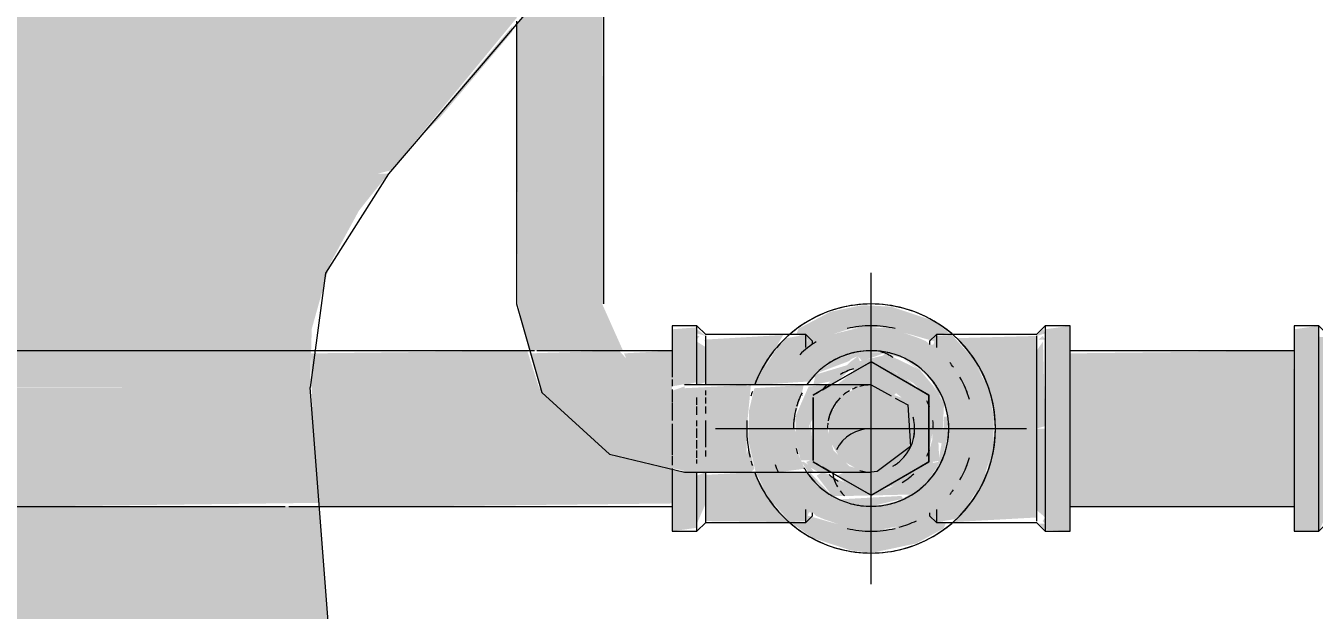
# Model space of a CAD drawing. Header units: metres. Extents: x 147 to 427, y -16 to 162.
# Drawn here: x 395.241 to 395.4481, y 0.1708 to 0.2647 of the extents above; entities that cross this region are included whole.
import ezdxf

# ---------------------------------------------------------------- set-up
doc = ezdxf.new("R2010")
doc.units = ezdxf.units.M
for name, color, linetype, lineweight in [('A-ANNO-DIMS', 7, 'Continuous', 5), ('A-ANNO-DIMS-50', 7, 'Continuous', 5), ('P-PIPE', 7, 'Continuous', 5), ('P-PIPE-CNTR', 7, 'Continuous', 5), ('P-SANR-FIXT', 7, 'Continuous', 5)]:
    doc.layers.add(name, color=color, linetype=linetype, lineweight=lineweight)
doc.styles.add('Century Gothic_1', font='GOTHIC.TTF', dxfattribs={"height": 0.075})
doc.dimstyles.new('Setores_1_5', dxfattribs={"dimscale": 0.3048, "dimtxt": 0.078313, "dimasz": 0.520833, "dimexe": 0.393701, "dimexo": 0.246063, "dimgap": 0.287073, "dimtad": 1, "dimrnd": 0.01, "dimzin": 0, "dimdsep": 46, "dimtxsty": 'Century Gothic_1', "dimblk1": 'OBLIQUE', "dimblk2": 'OBLIQUE', "dimsah": 1, "dimcen": 0.09, "dimazin": 0, "dimtfac": 1, "dimtdec": 4, "dimtix": 1, "dimtmove": 0, "dimatfit": 3, "dimfxl": 1, "dimtvp": 1, "dimtolj": 1, "dimtzin": 0, "dimarcsym": 2})

# ---------------------------------------------------------------- blocks, each defined once
blk = doc.blocks.new('UT_Bacia com caixa acoplada - UT_Bacia com caixa acoplada-3640155-HH')
at = {"layer": 'P-SANR-FIXT', "true_color": 0xf4f2f0, "transparency": 33554598}
h = blk.add_hatch(color=7, dxfattribs=at)
h.paths.add_polyline_path([(-158.02678, 0.24093), (-157.8881, 0.24093), (-157.88804, 0.24093), (-157.88585, 0.24149), (-157.8657, 0.26593), (-157.8657, 0.30847), (-157.91564, 0.30827), (-157.92121, 0.30237), (-157.95268, 0.28216), (-157.97739, 0.27444), (-157.99009, 0.27136), (-158.0289, 0.27161), (-158.05281, 0.27817), (-158.06604, 0.28299), (-158.09725, 0.30311), (-158.10193, 0.30847), (-158.17914, 0.30847), (-158.15784, 0.27275), (-158.13108, 0.24093), (-158.02761, 0.24093)])
h.paths.add_polyline_path([(-157.8517, 0.28593), (-157.83826, 0.30847), (-157.8517, 0.30847), (-157.8517, 0.28607)])
for points in [[(-157.8825, 0.24547), (-157.87796, 0.25002), (-157.86638, 0.26376), (-157.86638, 0.26464), (-157.88212, 0.24593)], [(-158.11137, 0.2125), (-157.89874, 0.2125), (-157.89864, 0.21599), (-157.89572, 0.22642), (-157.89104, 0.23501), (-157.88632, 0.24093), (-157.88804, 0.24093), (-157.88862, 0.24093), (-158.13108, 0.24093), (-158.12415, 0.23142), (-158.12104, 0.22513), (-158.11872, 0.21464), (-158.11812, 0.2125), (-158.11783, 0.2125), (-158.11753, 0.2125), (-158.11311, 0.2125)], [(-157.94331, 0.1875), (-157.89749, 0.18806), (-157.89892, 0.20658), (-158.11851, 0.20625), (-158.11996, 0.1875), (-157.94417, 0.1875)], [(-157.89089, 0.00457), (-157.88335, 0.00509), (-157.89745, 0.1875), (-158.11996, 0.1875), (-158.13378, 0.00457), (-157.89743, 0.00457)]]:
    blk.add_hatch(color=7, dxfattribs=at).paths.add_polyline_path(points)
h = blk.add_hatch(color=7, dxfattribs=at)
h.paths.add_polyline_path([(-157.90429, 0.20658), (-157.89892, 0.20658), (-157.89874, 0.2125), (-158.11756, 0.21207), (-158.117, 0.20658), (-157.90603, 0.20658)])
h.paths.add_polyline_path([(-158.11848, 0.20658), (-158.11702, 0.20658), (-158.11815, 0.2125), (-158.11865, 0.21207), (-158.11851, 0.20736)])
at = {"layer": 'P-SANR-FIXT', "true_color": 0x7f7f7f, "transparency": 33554598}
h = blk.add_hatch(color=8, dxfattribs=at)
h.paths.add_polyline_path([(-157.8087, 0.1875), (-157.80352, 0.18873), (-157.80384, 0.18917), (-157.81363, 0.18863), (-157.81015, 0.18769), (-157.80969, 0.18763)])
h.paths.add_polyline_path([(-157.81495, 0.18917), (-157.8186, 0.193), (-157.81851, 0.19243), (-157.81608, 0.19004), (-157.81507, 0.18927)])
h.paths.add_polyline_path([(-157.79986, 0.19116), (-157.79743, 0.19482), (-157.79639, 0.19858), (-157.79645, 0.20188), (-157.79699, 0.20188), (-157.79705, 0.2), (-157.79782, 0.19831), (-157.79788, 0.19777), (-157.79737, 0.19759), (-157.79788, 0.19466), (-157.799, 0.1944), (-157.79981, 0.19134)])
h.paths.add_polyline_path([(-157.79986, 0.20884), (-157.80377, 0.21137), (-157.80177, 0.20994), (-157.80036, 0.20913)])
h.paths.add_polyline_path([(-157.79749, 0.20533), (-157.79889, 0.20757), (-157.79784, 0.20534)])
h.paths.add_polyline_path([(-157.81895, 0.207), (-157.81827, 0.20757), (-157.81892, 0.20704)])
h.paths.add_polyline_path([(-157.81754, 0.20884), (-157.81225, 0.21083), (-157.81182, 0.21121), (-157.81083, 0.21162), (-157.81013, 0.21083), (-157.80634, 0.21219), (-157.81015, 0.21231), (-157.81388, 0.21127), (-157.81654, 0.2096), (-157.8171, 0.20918)])
h = blk.add_hatch(color=8, dxfattribs=at)
h.paths.add_polyline_path([(-157.81225, 0.18917), (-157.80216, 0.1894), (-157.79981, 0.19134), (-157.79874, 0.19465), (-157.79773, 0.19482), (-157.79788, 0.19777), (-157.79782, 0.19831), (-157.79726, 0.19842), (-157.79697, 0.20405), (-157.7987, 0.20683), (-157.80086, 0.20941), (-157.80639, 0.21207), (-157.80681, 0.21171), (-157.81052, 0.21083), (-157.81083, 0.21162), (-157.8122, 0.21057), (-157.8126, 0.21016), (-157.81764, 0.20866), (-157.81799, 0.207), (-157.81524, 0.20757), (-157.8116, 0.20954), (-157.81154, 0.20909), (-157.81422, 0.207), (-157.81131, 0.20643), (-157.81369, 0.2049), (-157.81546, 0.20181), (-157.81546, 0.19819), (-157.81349, 0.19493), (-157.81049, 0.19324), (-157.81292, 0.193), (-157.81418, 0.19243), (-157.8122, 0.19065), (-157.8154, 0.1926), (-157.81654, 0.193), (-157.81745, 0.19243), (-157.81495, 0.18917), (-157.81316, 0.18917)])
h.paths.add_polyline_path([(-157.80725, 0.19011), (-157.80245, 0.19223), (-157.8058, 0.19046), (-157.80714, 0.19013)])
h.paths.add_polyline_path([(-157.81545, 0.193), (-157.81548, 0.19318), (-157.81578, 0.193)])
h.paths.add_polyline_path([(-157.80515, 0.19402), (-157.80283, 0.1964), (-157.80328, 0.19558), (-157.80434, 0.19453)])
h.paths.add_polyline_path([(-157.79941, 0.19631), (-157.79885, 0.20153), (-157.79888, 0.19812), (-157.79922, 0.19696)])
h.paths.add_polyline_path([(-157.81799, 0.19631), (-157.81852, 0.20188), (-157.81852, 0.19812), (-157.81805, 0.1965)])
h.paths.add_polyline_path([(-157.80382, 0.20496), (-157.80501, 0.20537), (-157.80469, 0.20569), (-157.80394, 0.20507)])
h.paths.add_polyline_path([(-157.80086, 0.2062), (-157.80542, 0.20944), (-157.80186, 0.20725), (-157.80096, 0.20631)])
h = blk.add_hatch(color=8, dxfattribs=at)
h.paths.add_polyline_path([(-157.81015, 0.19011), (-157.81495, 0.19223), (-157.81198, 0.19055), (-157.81051, 0.19019)])
h.paths.add_polyline_path([(-157.80725, 0.19011), (-157.8037, 0.19134), (-157.80245, 0.19288), (-157.80714, 0.19017)])
h.paths.add_polyline_path([(-157.80515, 0.19402), (-157.80309, 0.19585), (-157.80323, 0.1962), (-157.80434, 0.19521), (-157.80481, 0.19452)])
h.paths.add_polyline_path([(-157.79941, 0.19631), (-157.7987, 0.2), (-157.79941, 0.20156), (-157.79941, 0.19652)])
h.paths.add_polyline_path([(-157.80382, 0.20496), (-157.805, 0.20534), (-157.80434, 0.20501)])
h.paths.add_polyline_path([(-157.80086, 0.2062), (-157.80409, 0.20884), (-157.80533, 0.20878), (-157.80104, 0.20631)])
h.paths.add_polyline_path([(-157.81524, 0.207), (-157.81418, 0.20757), (-157.8122, 0.20935), (-157.81524, 0.20757), (-157.81578, 0.207)])
h = blk.add_hatch(color=8, dxfattribs=at)
h.paths.add_polyline_path([(-157.8087, 0.193), (-157.8122, 0.19394), (-157.81476, 0.1965), (-157.8157, 0.2), (-157.81476, 0.2035), (-157.8122, 0.20606), (-157.81131, 0.207), (-157.81524, 0.20696), (-157.81604, 0.207), (-157.81875, 0.20674), (-157.82089, 0.20188), (-157.82077, 0.19926), (-157.81852, 0.19487), (-157.81914, 0.19463), (-157.81879, 0.19418), (-157.81844, 0.19372), (-157.81716, 0.193), (-157.81578, 0.193), (-157.81516, 0.193), (-157.80942, 0.193)])
h.paths.add_polyline_path([(-157.81799, 0.19631), (-157.81866, 0.20047), (-157.81799, 0.20181), (-157.81799, 0.1965)])
blk.add_hatch(color=8, dxfattribs=at).paths.add_polyline_path([(-157.81991, 0.20533), (-157.81954, 0.20537), (-157.81989, 0.20537)])
h = blk.add_hatch(color=8, dxfattribs=at)
h.paths.add_polyline_path([(-157.81878, 0.193), (-157.81799, 0.19314), (-157.81846, 0.1938), (-157.81879, 0.19418), (-157.81956, 0.19466), (-157.81989, 0.19463), (-157.81885, 0.19308)])
h.paths.add_polyline_path([(-157.81824, 0.19486), (-157.82114, 0.2001), (-157.82095, 0.19812), (-157.82, 0.1949), (-157.81852, 0.19487)])
at = {"layer": 'P-SANR-FIXT'}
blk.add_line((-157.88331, 0.00457), (-157.89892, 0.20658), dxfattribs=at)
at = {"layer": 'P-SANR-FIXT', "flags": 128}
for points in [[(-157.83826, 0.30847), (-157.86221, 0.26909), (-157.88632, 0.24093)], [(-157.88632, 0.24093), (-157.89643, 0.22493), (-157.89892, 0.20658)]]:
    blk.add_lwpolyline(points, dxfattribs=at)
at = {"layer": 'P-SANR-FIXT'}
for start, end in [(0, 145.6544), (214.3456, 360)]:
    blk.add_arc((-157.8087, 0.2), 0.0125, start, end, dxfattribs=at)
at = {"layer": 'P-SANR-FIXT', "color": 252, "true_color": 0x898989}
for start, end in [(107.5453, 119.9997), (90, 105), (79.0689, 90), (54.2366, 60), (30, 45), (15, 19.0689), (330, 345), (315, 330), (227.5581, 240), (287.5567, 300), (255, 270), (270, 285)]:
    blk.add_arc((-157.8087, 0.2), 0.0125, start, end, dxfattribs=at)
at = {"layer": 'P-SANR-FIXT', "color": 9, "true_color": 0xbbbbbb}
for start, end in [(75, 79.0689), (306.5772, 312.4516)]:
    blk.add_arc((-157.8087, 0.2), 0.0125, start, end, dxfattribs=at)
at = {"layer": 'P-SANR-FIXT', "color": 253, "true_color": 0x9e9e9e}
for start, end in [(165, 180), (158.3712, 163.6561)]:
    blk.add_arc((-157.8087, 0.2), 0.0125, start, end, dxfattribs=at)
at = {"layer": 'P-SANR-FIXT', "color": 254, "true_color": 0xcecece}
blk.add_arc((-157.8087, 0.2), 0.0125, 195, 199.0689, dxfattribs=at)
blk = doc.blocks.new('Celite_Flexivel_Metais - 300mm Aço Inox - 1_2_-3640157-HH')
at = {"layer": 'P-SANR-FIXT', "true_color": 0xf4f4f4, "transparency": 33554598}
for points in [[(-157.8517, 0.22), (-157.85194, 0.28466), (-157.85727, 0.27659), (-157.86164, 0.27028), (-157.8657, 0.26466), (-157.86546, 0.22), (-157.85194, 0.22)], [(-157.86369, 0.2125), (-157.84859, 0.2125), (-157.85194, 0.22), (-157.86546, 0.22), (-157.86372, 0.21261)], [(-157.8087, 0.1835), (-157.80352, 0.18444), (-157.79843, 0.18603), (-157.7982, 0.18493), (-157.79504, 0.18549), (-157.7933, 0.1875), (-157.79065, 0.19177), (-157.7891, 0.19694), (-157.78895, 0.20188), (-157.79001, 0.20669), (-157.79245, 0.21139), (-157.79572, 0.21504), (-157.7982, 0.21487), (-157.7987, 0.21346), (-157.7993, 0.21352), (-157.79987, 0.21403), (-157.80107, 0.21454), (-157.80548, 0.21608), (-157.81015, 0.21631), (-157.81495, 0.21512), (-157.81897, 0.21397), (-157.8192, 0.21507), (-157.82236, 0.21451), (-157.8241, 0.2125), (-157.82675, 0.20823), (-157.82726, 0.207), (-157.81852, 0.20757), (-157.81609, 0.20995), (-157.81363, 0.21137), (-157.81015, 0.21231), (-157.80725, 0.21231), (-157.80352, 0.21127), (-157.80086, 0.2096), (-157.7987, 0.20733), (-157.79706, 0.20427), (-157.79637, 0.20125), (-157.79645, 0.19812), (-157.79743, 0.19482), (-157.79889, 0.19243), (-157.80146, 0.18994), (-157.80443, 0.18835), (-157.80725, 0.18769), (-157.81015, 0.18769), (-157.81388, 0.18873), (-157.81654, 0.1904), (-157.8187, 0.19267), (-157.81953, 0.193), (-157.82726, 0.193), (-157.82495, 0.18861), (-157.82168, 0.18496), (-157.8192, 0.18513), (-157.8187, 0.18654), (-157.8181, 0.18648), (-157.81753, 0.18597), (-157.81633, 0.18545), (-157.81192, 0.18392), (-157.81015, 0.18369)], [(-157.8407, 0.19362), (-157.8407, 0.20664), (-157.8407, 0.20677), (-157.8407, 0.20783), (-157.84807, 0.21124), (-157.84921, 0.2125), (-157.86358, 0.21207), (-157.86183, 0.20625), (-157.8522, 0.19662), (-157.84135, 0.19375)], [(-157.8287, 0.193), (-157.8287, 0.207), (-157.8387, 0.20647), (-157.8387, 0.193), (-157.83069, 0.193)], [(-157.82351, 0.193), (-157.81937, 0.19354), (-157.82035, 0.19574), (-157.82101, 0.19858), (-157.82095, 0.20188), (-157.81994, 0.20524), (-157.81953, 0.207), (-157.82748, 0.20647), (-157.82831, 0.20297), (-157.82845, 0.19812), (-157.82726, 0.193), (-157.8246, 0.193)]]:
    blk.add_hatch(color=7, dxfattribs=at).paths.add_polyline_path(points)
h = blk.add_hatch(color=7, dxfattribs=at)
h.paths.add_polyline_path([(-157.8087, 0.18), (-157.80146, 0.18154), (-157.79703, 0.18396), (-157.79663, 0.18495), (-157.7982, 0.18513), (-157.7987, 0.18654), (-157.7993, 0.18648), (-157.79987, 0.18597), (-157.80107, 0.18546), (-157.80548, 0.18392), (-157.81015, 0.18369), (-157.81495, 0.18488), (-157.81897, 0.18603), (-157.8192, 0.18493), (-157.82164, 0.18493), (-157.81808, 0.18242), (-157.81198, 0.18043), (-157.81015, 0.18019)])
h.paths.add_polyline_path([(-157.81851, 0.21309), (-157.81495, 0.21512), (-157.81192, 0.21608), (-157.80725, 0.21631), (-157.80245, 0.21512), (-157.79843, 0.21397), (-157.79818, 0.21507), (-157.7962, 0.2154), (-157.7987, 0.21732), (-157.80547, 0.21957), (-157.81015, 0.21981), (-157.81524, 0.21875), (-157.82037, 0.21604), (-157.82077, 0.21505), (-157.8192, 0.21487), (-157.8187, 0.21346)])
h = blk.add_hatch(color=7, dxfattribs=at)
h.paths.add_polyline_path([(-157.8387, 0.19324), (-157.8387, 0.20676), (-157.8407, 0.20606), (-157.8407, 0.19362)])
h.paths.add_polyline_path([(-157.8407, 0.20677), (-157.83892, 0.20709), (-157.8407, 0.20783)])
h = blk.add_hatch(color=7, dxfattribs=at)
h.paths.add_polyline_path([(-157.8287, 0.2), (-157.82802, 0.207), (-157.8287, 0.20676), (-157.8287, 0.20002)])
h.paths.add_polyline_path([(-157.82802, 0.193), (-157.82748, 0.19353), (-157.82831, 0.19702), (-157.8287, 0.1959), (-157.8287, 0.193)])
at = {"layer": 'P-SANR-FIXT'}
for p, q in [((-157.8517, 0.22), (-157.8517, 0.28593)), ((-157.8657, 0.26545), (-157.8657, 0.22)), ((-157.8087, 0.21073), (-157.81516, 0.207)), ((-157.79941, 0.20537), (-157.8087, 0.21073)), ((-157.8287, 0.207), (-157.8387, 0.207)), ((-157.79941, 0.19463), (-157.79941, 0.20537)), ((-157.8387, 0.193), (-157.8287, 0.193)), ((-157.81516, 0.193), (-157.8087, 0.18927)), ((-157.8087, 0.18927), (-157.79941, 0.19463))]:
    blk.add_line(p, q, dxfattribs=at)
at = {"layer": 'P-SANR-FIXT', "color": 253, "true_color": 0x9e9e9e}
for p, q in [((-157.81516, 0.207), (-157.81015, 0.20989)), ((-157.81015, 0.20989), (-157.8087, 0.21073)), ((-157.8087, 0.21073), (-157.80725, 0.20989)), ((-157.80725, 0.20989), (-157.80086, 0.2062)), ((-157.81516, 0.207), (-157.81799, 0.20537)), ((-157.8087, 0.207), (-157.80548, 0.20524)), ((-157.80086, 0.2062), (-157.79941, 0.20537)), ((-157.79941, 0.20537), (-157.79941, 0.20369)), ((-157.81799, 0.20496), (-157.81799, 0.19486)), ((-157.79941, 0.20369), (-157.79941, 0.19631)), ((-157.79941, 0.19631), (-157.79941, 0.19463)), ((-157.81799, 0.19463), (-157.81516, 0.193)), ((-157.81015, 0.19011), (-157.81516, 0.193)), ((-157.80086, 0.1938), (-157.80725, 0.19011)), ((-157.79941, 0.19463), (-157.80086, 0.1938)), ((-157.8087, 0.18927), (-157.81015, 0.19011)), ((-157.80725, 0.19011), (-157.8087, 0.18927))]:
    blk.add_line(p, q, dxfattribs=at)
at = {"layer": 'P-SANR-FIXT', "color": 254, "true_color": 0xd5d5d5}
for p, q in [((-157.81799, 0.20537), (-157.81705, 0.20591)), ((-157.81654, 0.2062), (-157.81516, 0.207)), ((-157.81799, 0.20369), (-157.81799, 0.20496)), ((-157.81799, 0.19631), (-157.81799, 0.20369)), ((-157.81799, 0.19486), (-157.81799, 0.19631)), ((-157.81706, 0.1941), (-157.81799, 0.19463)), ((-157.81516, 0.193), (-157.81654, 0.1938))]:
    blk.add_line(p, q, dxfattribs=at)
at = {"layer": 'P-SANR-FIXT', "flags": 128}
for points in [[(-157.8657, 0.22), (-157.86167, 0.20581), (-157.85079, 0.19586), (-157.8387, 0.193)], [(-157.8087, 0.207), (-157.81269, 0.207), (-157.82308, 0.207), (-157.8287, 0.207)], [(-157.80484, 0.20489), (-157.80281, 0.20378), (-157.80234, 0.19709), (-157.80771, 0.19307), (-157.8087, 0.193)], [(-157.8287, 0.193), (-157.81671, 0.193), (-157.80951, 0.193), (-157.8087, 0.193)]]:
    blk.add_lwpolyline(points, dxfattribs=at)
at = {"layer": 'P-SANR-FIXT'}
for radius, start, end in [(0.02, 360, 159.3291), (0.02, 200.6709, 360), (0.007, 300, 330)]:
    blk.add_arc((-157.8087, 0.2), radius, start, end, dxfattribs=at)
at = {"layer": 'P-SANR-FIXT', "color": 253, "true_color": 0x9e9e9e}
for radius, start, end in [(0.02, 90, 105), (0.02, 75, 90), (0.02, 105, 120), (0.02, 60, 75), (0.02, 120, 135), (0.02, 0, 60), (0.02, 135, 159.3291), (0.02, 162.7246, 165), (0.01, 135.3314, 141.6622), (0.007, 120, 130.0947), (0.007, 108.5659, 115.7143), (0.007, 90, 105), (0.007, 135.5104, 169.6183), (0.007, 142.4479, 169.6558), (0.02, 176.3664, 180), (0.02, 180, 193.3084), (0.007, 172.7507, 180), (0.007, 172.8238, 180), (0.007, 330, 360), (0.02, 300, 360), (0.02, 195, 197.3271), (0.02, 200.6709, 225), (0.007, 255.1625, 270), (0.007, 255.1625, 270), (0.02, 225, 240), (0.02, 240, 255), (0.02, 285, 300), (0.02, 255, 270), (0.02, 270, 285)]:
    blk.add_arc((-157.8087, 0.2), radius, start, end, dxfattribs=at)
at = {"layer": 'P-SANR-FIXT', "color": 251, "true_color": 0x525252}
for start, end in [(106.597, 119.9995), (360, 7.2672), (300.0136, 313.4006), (227.633, 238.0589)]:
    blk.add_arc((-157.8087, 0.2), 0.01, start, end, dxfattribs=at)
at = {"layer": 'P-SANR-FIXT', "color": 254, "true_color": 0xd5d5d5}
for radius, start, end in [(0.02, 162.7246, 165), (0.007, 120, 130.0947), (0.007, 90, 105), (0.007, 150, 169.6183), (0.02, 176.3664, 180), (0.007, 360, 10.3817), (0.02, 180, 193.3084), (0.007, 172.8238, 180), (0.007, 347.0919, 360), (0.02, 195, 197.3271), (0.007, 255.1625, 270)]:
    blk.add_arc((-157.8087, 0.2), radius, start, end, dxfattribs=at)
at = {"layer": 'P-SANR-FIXT', "color": 9, "true_color": 0xbbbbbb}
blk.add_arc((-157.8087, 0.2), 0.01, 20.4878, 26.4742, dxfattribs=at)
at = {"layer": 'P-SANR-FIXT', "color": 7, "true_color": 0xf0f0f0}
blk.add_arc((-157.8087, 0.2), 0.007, 10.3817, 15, dxfattribs=at)
at = {"layer": 'P-SANR-FIXT', "color": 9, "true_color": 0xc5c5c5}
blk.add_arc((-157.8087, 0.2), 0.01, 333.5258, 339.5122, dxfattribs=at)
blk = doc.blocks.new('Te_Reducao - Agua Fria_Soldavel - MEP - Tigre - Standard-3640158-HH')
at = {"layer": 'P-PIPE', "true_color": 0x69503c}
h = blk.add_hatch(color=27, dxfattribs=at)
h.paths.add_polyline_path([(-157.6922, 0.228), (-157.69276, 0.232), (-157.7027, 0.232), (-157.70232, 0.228), (-157.6927, 0.228)])
h.paths.add_polyline_path([(-157.7252, 0.228), (-157.7147, 0.228), (-157.71495, 0.232), (-157.7252, 0.232), (-157.7252, 0.22961)])
h = blk.add_hatch(color=27, dxfattribs=at)
h.paths.add_polyline_path([(-157.72077, 0.2266), (-157.7147, 0.2266), (-157.71495, 0.228), (-157.7238, 0.22757), (-157.72246, 0.2266), (-157.72099, 0.2266)])
h.paths.add_polyline_path([(-157.6947, 0.2266), (-157.69441, 0.22671), (-157.69395, 0.228), (-157.7027, 0.228), (-157.70233, 0.2266), (-157.69494, 0.2266)])
h.paths.add_polyline_path([(-157.72335, 0.2266), (-157.72464, 0.228), (-157.72464, 0.22758), (-157.72345, 0.22668)])
h = blk.add_hatch(color=27, dxfattribs=at)
h.paths.add_polyline_path([(-157.7147, 0.2105), (-157.71495, 0.2266), (-157.7238, 0.2266), (-157.72335, 0.21464), (-157.7192, 0.2105), (-157.71495, 0.2105)])
h.paths.add_polyline_path([(-157.6982, 0.2105), (-157.6936, 0.2151), (-157.69395, 0.2266), (-157.7027, 0.2266), (-157.7027, 0.2105), (-157.69914, 0.2105)])
for points in [[(-157.7367, 0.1835), (-157.7367, 0.2165), (-157.7407, 0.21594), (-157.7407, 0.1835)], [(-157.67909, 0.1835), (-157.6767, 0.18406), (-157.6767, 0.2165), (-157.6807, 0.21594), (-157.6807, 0.1835)], [(-157.7367, 0.1835), (-157.7353, 0.18652), (-157.73579, 0.21464), (-157.7367, 0.21475), (-157.7367, 0.18449)], [(-157.7246, 0.1849), (-157.7192, 0.18531), (-157.71953, 0.21083), (-157.72421, 0.2151), (-157.7353, 0.21464), (-157.7353, 0.1849)], [(-157.6982, 0.1849), (-157.6821, 0.18536), (-157.6821, 0.2151), (-157.69395, 0.21475), (-157.6982, 0.2105), (-157.6982, 0.18531)], [(-157.7192, 0.18652), (-157.7181, 0.18793), (-157.71865, 0.20995), (-157.7192, 0.20995), (-157.7192, 0.18712)], [(-157.7147, 0.18596), (-157.71525, 0.20783), (-157.7181, 0.2094), (-157.7181, 0.18596)], [(-157.6993, 0.18596), (-157.6993, 0.2094), (-157.7027, 0.20762), (-157.7027, 0.18596)], [(-157.6982, 0.18652), (-157.69875, 0.20995), (-157.6993, 0.20884), (-157.69893, 0.18712)]]:
    blk.add_hatch(color=27, dxfattribs=at).paths.add_polyline_path(points)
h = blk.add_hatch(color=27, dxfattribs=at)
h.paths.add_polyline_path([(-157.6807, 0.1835), (-157.6807, 0.18449), (-157.68145, 0.18449)])
h.paths.add_polyline_path([(-157.6807, 0.18449), (-157.68113, 0.2151), (-157.6821, 0.21376), (-157.68157, 0.18531), (-157.68113, 0.1849)])
h = blk.add_hatch(color=27, dxfattribs=at)
h.paths.add_polyline_path([(-157.70115, 0.2094), (-157.69875, 0.20995), (-157.69875, 0.2105), (-157.7027, 0.2105), (-157.70215, 0.2094), (-157.70187, 0.2094)])
h.paths.add_polyline_path([(-157.7147, 0.2094), (-157.71525, 0.2105), (-157.71865, 0.20995), (-157.71754, 0.2094), (-157.71495, 0.2094)])
h = blk.add_hatch(color=27, dxfattribs=at)
h.paths.add_polyline_path([(-157.7147, 0.20762), (-157.71525, 0.2094), (-157.71754, 0.20909), (-157.71495, 0.20772)])
h.paths.add_polyline_path([(-157.7027, 0.20762), (-157.6993, 0.2094), (-157.7027, 0.20884), (-157.7027, 0.2077)])
at = {"layer": 'P-PIPE'}
for p, q in [((-157.7252, 0.232), (-157.7252, 0.228)), ((-157.71467, 0.232), (-157.7252, 0.232)), ((-157.6922, 0.232), (-157.70273, 0.232)), ((-157.6922, 0.228), (-157.6922, 0.232)), ((-157.7252, 0.228), (-157.7238, 0.2266)), ((-157.71471, 0.228), (-157.7252, 0.228)), ((-157.6922, 0.228), (-157.70269, 0.228)), ((-157.6936, 0.2266), (-157.6922, 0.228)), ((-157.7238, 0.2266), (-157.7238, 0.2151)), ((-157.7147, 0.2266), (-157.7238, 0.2266)), ((-157.6936, 0.2266), (-157.70271, 0.2266)), ((-157.6936, 0.2151), (-157.6936, 0.2266)), ((-157.7367, 0.2165), (-157.7407, 0.2165)), ((-157.7407, 0.2165), (-157.7407, 0.1835)), ((-157.7353, 0.2151), (-157.7367, 0.2165)), ((-157.7367, 0.1835), (-157.7367, 0.2165)), ((-157.6807, 0.2165), (-157.6821, 0.2151)), ((-157.6767, 0.2165), (-157.6807, 0.2165)), ((-157.6807, 0.2165), (-157.6807, 0.1835)), ((-157.6767, 0.1835), (-157.6767, 0.2165)), ((-157.7238, 0.2151), (-157.7353, 0.2151)), ((-157.7353, 0.1849), (-157.7353, 0.2151)), ((-157.6821, 0.2151), (-157.6936, 0.2151)), ((-157.6821, 0.2151), (-157.6821, 0.1849)), ((-157.71467, 0.2105), (-157.7192, 0.2105)), ((-157.7192, 0.1849), (-157.7192, 0.2105)), ((-157.71468, 0.2094), (-157.7181, 0.2094)), ((-157.7181, 0.18596), (-157.7181, 0.2094)), ((-157.6982, 0.2105), (-157.70273, 0.2105)), ((-157.6993, 0.2094), (-157.70272, 0.2094)), ((-157.6993, 0.2094), (-157.6993, 0.18596)), ((-157.6982, 0.2105), (-157.6982, 0.1849)), ((-157.7367, 0.1835), (-157.7353, 0.1849)), ((-157.7353, 0.1849), (-157.7192, 0.1849)), ((-157.7192, 0.1849), (-157.7181, 0.18596)), ((-157.7181, 0.18596), (-157.71465, 0.18596)), ((-157.70275, 0.18596), (-157.6993, 0.18596)), ((-157.6993, 0.18596), (-157.6982, 0.1849)), ((-157.6982, 0.1849), (-157.6821, 0.1849)), ((-157.6821, 0.1849), (-157.6807, 0.1835)), ((-157.7407, 0.1835), (-157.7367, 0.1835)), ((-157.6807, 0.1835), (-157.6767, 0.1835))]:
    blk.add_line(p, q, dxfattribs=at)
at = {"layer": 'P-PIPE', "color": 253, "true_color": 0x9e9e9e}
for p, q in [((-157.71356, 0.232), (-157.71421, 0.232)), ((-157.7122, 0.232), (-157.71309, 0.232)), ((-157.70625, 0.232), (-157.71115, 0.232)), ((-157.70443, 0.232), (-157.7052, 0.232)), ((-157.70319, 0.232), (-157.70385, 0.232)), ((-157.7136, 0.228), (-157.71425, 0.228)), ((-157.7122, 0.228), (-157.71315, 0.228)), ((-157.70624, 0.228), (-157.71115, 0.228)), ((-157.70417, 0.228), (-157.7052, 0.228)), ((-157.70314, 0.228), (-157.7038, 0.228)), ((-157.7136, 0.2266), (-157.71425, 0.2266)), ((-157.71221, 0.2266), (-157.71315, 0.2266)), ((-157.70994, 0.2266), (-157.71116, 0.2266)), ((-157.70805, 0.2266), (-157.70936, 0.2266)), ((-157.70624, 0.2266), (-157.70746, 0.2266)), ((-157.70417, 0.2266), (-157.7052, 0.2266)), ((-157.70315, 0.2266), (-157.70381, 0.2266)), ((-157.71355, 0.2105), (-157.71424, 0.2105)), ((-157.71353, 0.2094), (-157.71422, 0.2094)), ((-157.71214, 0.2105), (-157.71314, 0.2105)), ((-157.71214, 0.2094), (-157.71313, 0.2094)), ((-157.70991, 0.2105), (-157.71101, 0.2105)), ((-157.70991, 0.2094), (-157.71075, 0.2094)), ((-157.70799, 0.2094), (-157.70941, 0.2094)), ((-157.708, 0.2105), (-157.7094, 0.2105)), ((-157.70639, 0.2105), (-157.70749, 0.2105)), ((-157.70665, 0.2094), (-157.70749, 0.2094)), ((-157.70417, 0.2105), (-157.70526, 0.2105)), ((-157.70418, 0.2094), (-157.70526, 0.2094)), ((-157.70318, 0.2094), (-157.70387, 0.2094)), ((-157.70316, 0.2105), (-157.70385, 0.2105)), ((-157.71423, 0.18596), (-157.71345, 0.18596)), ((-157.71308, 0.18596), (-157.71202, 0.18596)), ((-157.71133, 0.18596), (-157.70987, 0.18596)), ((-157.70948, 0.18596), (-157.7087, 0.18596)), ((-157.7087, 0.18596), (-157.70792, 0.18596)), ((-157.70753, 0.18596), (-157.70607, 0.18596)), ((-157.70538, 0.18596), (-157.70419, 0.18596)), ((-157.70395, 0.18596), (-157.70317, 0.18596))]:
    blk.add_line(p, q, dxfattribs=at)
at = {"layer": 'P-PIPE'}
for points, knots in [([(-157.7238, 0.2151), (-157.7238, 0.21509), (-157.72362, 0.21492), (-157.72305, 0.21435), (-157.72257, 0.21387), (-157.72214, 0.21344), (-157.72166, 0.21296), (-157.72075, 0.21204), (-157.71984, 0.21115), (-157.7192, 0.2105)], [0, 0, 0, 0, 0.25, 0.375, 0.5, 0.5625, 0.625, 0.75, 1, 1, 1, 1]), ([(-157.6982, 0.2105), (-157.69756, 0.21115), (-157.69666, 0.21204), (-157.69574, 0.21296), (-157.69527, 0.21344), (-157.69494, 0.21376), (-157.69464, 0.21406), (-157.69428, 0.21442), (-157.69379, 0.21492), (-157.6936, 0.21509), (-157.6936, 0.2151)], [0, 0, 0, 0, 0.25, 0.375, 0.4375, 0.5, 0.5625, 0.625, 0.75, 1, 1, 1, 1]), ([(-157.7181, 0.2094), (-157.71765, 0.20911), (-157.71696, 0.2087), (-157.716, 0.20819), (-157.71531, 0.20786), (-157.71486, 0.20765), (-157.71466, 0.20756)], [0, 0, 0, 0, 0.1666667, 0.25, 0.3333333, 0.398624, 0.398624, 0.398624, 0.398624]), ([(-157.70274, 0.20756), (-157.70254, 0.20765), (-157.70209, 0.20786), (-157.7014, 0.20819), (-157.70044, 0.2087), (-157.69975, 0.20911), (-157.6993, 0.2094)], [0.601376, 0.601376, 0.601376, 0.601376, 0.6666667, 0.75, 0.8333333, 1, 1, 1, 1])]:
    blk.add_open_spline(points, degree=3, knots=knots, dxfattribs=at)
for points in [[(-157.7192, 0.2105), (-157.71902, 0.21032), (-157.71865, 0.20995), (-157.71828, 0.20958), (-157.7181, 0.2094)], [(-157.6993, 0.2094), (-157.69912, 0.20958), (-157.69875, 0.20995), (-157.69838, 0.21032), (-157.6982, 0.2105)]]:
    blk.add_open_spline(points, degree=3, dxfattribs=at)
at = {"layer": 'P-PIPE', "color": 253, "true_color": 0x9e9e9e}
for points, knots in [([(-157.71423, 0.20737), (-157.71406, 0.2073), (-157.71382, 0.2072), (-157.71358, 0.20711), (-157.71352, 0.20708)], [0.44480928, 0.44480928, 0.44480928, 0.44480928, 0.5, 0.51996526, 0.51996526, 0.51996526, 0.51996526]), ([(-157.70388, 0.20708), (-157.70382, 0.20711), (-157.70358, 0.2072), (-157.70335, 0.2073), (-157.70317, 0.20737)], [0.48000242, 0.48000242, 0.48000242, 0.48000242, 0.5, 0.55517357, 0.55517357, 0.55517357, 0.55517357]), ([(-157.71311, 0.20693), (-157.71304, 0.20691), (-157.71271, 0.20679), (-157.71237, 0.20669), (-157.7121, 0.20661)], [0.5626337, 0.5626337, 0.5626337, 0.5626337, 0.5833333, 0.6666667, 0.6666667, 0.6666667, 0.6666667]), ([(-157.71127, 0.20642), (-157.711, 0.20637), (-157.71055, 0.20629), (-157.7101, 0.20623), (-157.70993, 0.20621)], [0.75, 0.75, 0.75, 0.75, 0.8333333, 0.882018, 0.882018, 0.882018, 0.882018]), ([(-157.70747, 0.20621), (-157.7073, 0.20623), (-157.70685, 0.20629), (-157.70641, 0.20637), (-157.70613, 0.20642)], [0.1179359, 0.1179359, 0.1179359, 0.1179359, 0.1666667, 0.25, 0.25, 0.25, 0.25]), ([(-157.7053, 0.20661), (-157.70503, 0.20669), (-157.70466, 0.2068), (-157.70429, 0.20693), (-157.70419, 0.20697)], [0.3333333, 0.3333333, 0.3333333, 0.3333333, 0.4166667, 0.448084, 0.448084, 0.448084, 0.448084])]:
    blk.add_open_spline(points, degree=3, knots=knots, dxfattribs=at)
for points in [[(-157.70944, 0.20617), (-157.70919, 0.20615), (-157.70895, 0.20613), (-157.7087, 0.20613)], [(-157.7087, 0.20613), (-157.70845, 0.20613), (-157.70821, 0.20615), (-157.70796, 0.20617)]]:
    blk.add_open_spline(points, degree=3, dxfattribs=at)
blk = doc.blocks.new('Te_Reducao - Agua Fria_Soldavel - MEP - Tigre - Standard-V258-HH')
at = {"layer": 'P-PIPE', "true_color": 0x69503c}
for points in [[(-157.8387, 0.207), (-157.8367, 0.20744), (-157.8367, 0.21625), (-157.8407, 0.21594), (-157.8407, 0.20783), (-157.83892, 0.20709)], [(-157.7767, 0.2), (-157.7767, 0.2165), (-157.7807, 0.21594), (-157.7807, 0.2)], [(-157.82726, 0.207), (-157.82495, 0.21139), (-157.82284, 0.21502), (-157.8353, 0.21429), (-157.8353, 0.207), (-157.82802, 0.207)], [(-157.7887, 0.2), (-157.7821, 0.2), (-157.7821, 0.21487), (-157.79504, 0.21451), (-157.7933, 0.2125), (-157.79065, 0.20823), (-157.7891, 0.20306), (-157.78887, 0.20125)], [(-157.79572, 0.18496), (-157.7821, 0.18571), (-157.7821, 0.2), (-157.7887, 0.2), (-157.79001, 0.19331), (-157.79245, 0.18861), (-157.79551, 0.18513)], [(-157.7767, 0.1835), (-157.7767, 0.2), (-157.7807, 0.2), (-157.7807, 0.18375)], [(-157.8407, 0.1835), (-157.8367, 0.18406), (-157.8367, 0.193), (-157.8387, 0.19324), (-157.8407, 0.19324), (-157.8407, 0.18375)], [(-157.8367, 0.18473), (-157.8353, 0.18795), (-157.8353, 0.193), (-157.8367, 0.19243), (-157.8367, 0.18493)], [(-157.82168, 0.18496), (-157.8241, 0.1875), (-157.82675, 0.19177), (-157.82726, 0.193), (-157.8353, 0.19256), (-157.8353, 0.18513), (-157.82216, 0.18497)]]:
    blk.add_hatch(color=27, dxfattribs=at).paths.add_polyline_path(points)
h = blk.add_hatch(color=27, dxfattribs=at)
h.paths.add_polyline_path([(-157.8367, 0.207), (-157.8353, 0.20744), (-157.8353, 0.21308), (-157.8367, 0.21394), (-157.8367, 0.20723)])
h.paths.add_polyline_path([(-157.8353, 0.21397), (-157.83564, 0.21429), (-157.83543, 0.214)])
h.paths.add_polyline_path([(-157.8367, 0.21429), (-157.83627, 0.21487), (-157.8367, 0.21485), (-157.8367, 0.21442)])
h.paths.add_polyline_path([(-157.8353, 0.21487), (-157.8367, 0.21594), (-157.8367, 0.21527), (-157.83599, 0.21507)])
h = blk.add_hatch(color=27, dxfattribs=at)
h.paths.add_polyline_path([(-157.7821, 0.2), (-157.7807, 0.20038), (-157.78107, 0.21397), (-157.7821, 0.21245), (-157.7821, 0.20125)])
h.paths.add_polyline_path([(-157.7807, 0.21429), (-157.78113, 0.21487), (-157.78176, 0.21429), (-157.7807, 0.21429)])
h.paths.add_polyline_path([(-157.7821, 0.21487), (-157.7807, 0.21527), (-157.78102, 0.21594), (-157.7819, 0.21507)])
h = blk.add_hatch(color=27, dxfattribs=at)
h.paths.add_polyline_path([(-157.7807, 0.18571), (-157.7807, 0.2), (-157.7821, 0.2), (-157.7821, 0.18692), (-157.78107, 0.18603)])
h.paths.add_polyline_path([(-157.7807, 0.18473), (-157.7807, 0.18571), (-157.78113, 0.18513), (-157.78092, 0.18493)])
h.paths.add_polyline_path([(-157.7807, 0.18375), (-157.7807, 0.18473), (-157.7817, 0.18473), (-157.78102, 0.18406)])
at = {"layer": 'P-PIPE'}
for p, q in [((-157.8367, 0.2165), (-157.8407, 0.2165)), ((-157.8407, 0.2165), (-157.8407, 0.20825)), ((-157.8353, 0.2151), (-157.8367, 0.2165)), ((-157.8367, 0.20709), (-157.8367, 0.2165)), ((-157.7807, 0.2165), (-157.7821, 0.2151)), ((-157.7767, 0.2165), (-157.7807, 0.2165)), ((-157.7807, 0.2165), (-157.7807, 0.2)), ((-157.7767, 0.2), (-157.7767, 0.2165)), ((-157.82159, 0.2151), (-157.8353, 0.2151)), ((-157.8353, 0.20711), (-157.8353, 0.21487)), ((-157.7821, 0.2151), (-157.79581, 0.2151)), ((-157.7821, 0.21487), (-157.7821, 0.2)), ((-157.7821, 0.2), (-157.7821, 0.18513)), ((-157.7807, 0.2), (-157.7807, 0.1835)), ((-157.7767, 0.1835), (-157.7767, 0.2)), ((-157.8407, 0.19357), (-157.8407, 0.1835)), ((-157.8367, 0.1835), (-157.8367, 0.19296)), ((-157.8353, 0.1849), (-157.8353, 0.19298)), ((-157.8367, 0.1835), (-157.8353, 0.1849)), ((-157.8353, 0.1849), (-157.82159, 0.1849)), ((-157.79581, 0.1849), (-157.7821, 0.1849)), ((-157.7821, 0.1849), (-157.7807, 0.1835)), ((-157.8407, 0.1835), (-157.8367, 0.1835)), ((-157.7807, 0.1835), (-157.7767, 0.1835))]:
    blk.add_line(p, q, dxfattribs=at)
at = {"layer": 'P-PIPE', "color": 253, "true_color": 0x9e9e9e}
for p, q in [((-157.8192, 0.2151), (-157.82159, 0.2151)), ((-157.8181, 0.21404), (-157.8192, 0.2151)), ((-157.8192, 0.21299), (-157.8192, 0.21507)), ((-157.8181, 0.21352), (-157.8181, 0.21403)), ((-157.7982, 0.2151), (-157.7993, 0.21404)), ((-157.7993, 0.21403), (-157.7993, 0.21352)), ((-157.79581, 0.2151), (-157.7982, 0.2151)), ((-157.7982, 0.21507), (-157.7982, 0.21299)), ((-157.8407, 0.20785), (-157.8407, 0.20682)), ((-157.8407, 0.20629), (-157.8407, 0.20427)), ((-157.8353, 0.20534), (-157.8353, 0.20613)), ((-157.8407, 0.20419), (-157.8407, 0.20127)), ((-157.8367, 0.20383), (-157.8367, 0.20497)), ((-157.8367, 0.20219), (-157.8367, 0.20354)), ((-157.8353, 0.20403), (-157.8353, 0.20496)), ((-157.8353, 0.20242), (-157.8353, 0.20354)), ((-157.8367, 0.20037), (-157.8367, 0.20128)), ((-157.8353, 0.2), (-157.8353, 0.20128)), ((-157.8407, 0.20073), (-157.8407, 0.2)), ((-157.8407, 0.2), (-157.8407, 0.19573)), ((-157.8367, 0.19852), (-157.8367, 0.2)), ((-157.8353, 0.19703), (-157.8353, 0.2)), ((-157.8367, 0.19679), (-157.8367, 0.19815)), ((-157.8407, 0.19555), (-157.8407, 0.19413)), ((-157.8367, 0.19531), (-157.8367, 0.19646)), ((-157.8367, 0.19436), (-157.8367, 0.19503)), ((-157.8353, 0.19552), (-157.8353, 0.19646)), ((-157.8192, 0.18493), (-157.8192, 0.18701)), ((-157.8181, 0.18597), (-157.8181, 0.18648)), ((-157.7993, 0.18648), (-157.7993, 0.18597)), ((-157.7982, 0.18701), (-157.7982, 0.18493)), ((-157.82159, 0.1849), (-157.8192, 0.1849)), ((-157.8192, 0.1849), (-157.8181, 0.18596)), ((-157.7993, 0.18596), (-157.7982, 0.1849)), ((-157.7982, 0.1849), (-157.79581, 0.1849))]:
    blk.add_line(p, q, dxfattribs=at)
for start, end in [(90, 103.5615), (76.4385, 90), (122.3259, 134.0997), (36.6457, 40), (16.4385, 30), (20, 23.3538), (330, 343.5615), (336.6462, 340), (320, 323.3543), (285.9039, 296.2107), (256.4385, 270), (270, 283.5615)]:
    blk.add_arc((-157.8087, 0.2), 0.0165, start, end, dxfattribs=at)
at = {"layer": 'P-PIPE', "color": 254, "true_color": 0xd5d5d5}
blk.add_arc((-157.8087, 0.2), 0.0165, 200.5385, 205.2883, dxfattribs=at)
blk = doc.blocks.new('DIMBLOCK129-HH')
at = {"layer": 'A-ANNO-DIMS-50'}
for p, q in [((396.22758, -0.33495), (396.22758, 0.17199)), ((395.4769, -0.33495), (395.4769, -0.023)), ((395.4769, -0.33495), (396.22758, -0.33495)), ((395.4769, -0.33495), (395.4769, -0.45495)), ((396.22758, -0.33495), (396.22758, -0.45495))]:
    blk.add_line(p, q, dxfattribs=at)
at = {"layer": 'A-ANNO-DIMS-50', "lineweight": 25}
for p, q in [((395.4769, -0.33495), (395.55627, -0.25557)), ((396.22758, -0.33495), (396.30695, -0.25557)), ((395.4769, -0.33495), (395.39752, -0.41432)), ((396.22758, -0.33495), (396.1482, -0.41432))]:
    blk.add_line(p, q, dxfattribs=at)
at = {"layer": 'A-ANNO-DIMS-50', "color": 0, "insert": (395.68691, -0.15132), "char_height": 0.075, "width": 0.3967839, "attachment_point": 1, "line_spacing_factor": 0.984502, "style": 'Century Gothic_1'}
blk.add_mtext('0,75 m', dxfattribs=at)
blk = doc.blocks.new('_Oblique')
at = {"color": 0, "linetype": 'ByBlock', "lineweight": -2}
blk.add_line((-0.5, -0.5), (0.5, 0.5), dxfattribs=at)

msp = doc.modelspace()

# ---------------------------------------------------------------- hatches: boundary and pattern name
at = {"layer": 'P-PIPE', "true_color": 0x00ffff}
h = msp.add_hatch(color=4, dxfattribs=at)
h.paths.add_polyline_path([(394.69425, 0.2), (395.06661, 0.2), (395.06697, 0.21136), (395.06684, 0.2125), (394.69425, 0.21204), (394.69425, 0.20125)])
h.paths.add_polyline_path([(395.33002, 0.2), (395.32352, 0.2065), (395.32161, 0.2125), (395.28685, 0.21207), (395.28709, 0.20125), (395.28719, 0.2), (395.32846, 0.2)])
h.paths.add_polyline_path([(395.3449, 0.20783), (395.3449, 0.2125), (395.33718, 0.21207), (395.33771, 0.21081), (395.34418, 0.20813)])
for points in [[(395.4136, 0.2), (395.4449, 0.2), (395.44479, 0.2125), (395.4089, 0.21207), (395.4089, 0.2)], [(395.4449, 0.1875), (395.4449, 0.2), (395.4089, 0.2), (395.4089, 0.1875), (395.44306, 0.1875)]]:
    msp.add_hatch(color=4, dxfattribs=at).paths.add_polyline_path(points)
h = msp.add_hatch(color=4, dxfattribs=at)
h.paths.add_polyline_path([(394.69425, 0.1875), (395.06568, 0.18793), (395.06661, 0.2), (394.69425, 0.1999), (394.69425, 0.18755)])
h.paths.add_polyline_path([(395.30229, 0.1875), (395.3449, 0.18796), (395.3449, 0.19362), (395.33697, 0.19566), (395.33264, 0.19738), (395.33002, 0.2), (395.28719, 0.2), (395.28815, 0.1875), (395.29615, 0.1875)])

# ---------------------------------------------------------------- linework, layer by layer
at = {"layer": 'P-PIPE', "color": 253, "true_color": 0x9e9d9c}
for p, q in [((395.32279, 0.2125), (395.06792, 0.2125)), ((395.07109, 0.1875), (395.28271, 0.1875))]:
    msp.add_line(p, q, dxfattribs=at)
at = {"layer": 'P-PIPE', "color": 253, "true_color": 0x9e9e9e}
msp.add_line((395.3449, 0.2125), (395.32316, 0.2125), dxfattribs=at)
at = {"layer": 'P-PIPE'}
for p, q in [((395.4449, 0.2125), (395.4089, 0.2125)), ((395.28329, 0.1875), (395.3449, 0.1875)), ((395.4089, 0.1875), (395.4449, 0.1875))]:
    msp.add_line(p, q, dxfattribs=at)
at = {"layer": 'P-PIPE', "color": 252, "true_color": 0x899989}
for start, end in [(111.4092, 119.9996), (120, 126.6593), (60.0007, 64.0889), (55.9111, 60), (0, 6.6593), (351.3901, 360)]:
    msp.add_arc((395.3769, 0.2), 0.0125, start, end, dxfattribs=at)
at = {"layer": 'P-PIPE', "color": 9, "true_color": 0xbbcbbb}
for centre, radius, start, end in [((395.3769, 0.2), 0.0125, 98.7274, 107.0304), ((395.3769, 0.20625), 0.00625, 55.2613, 75.3177), ((395.3769, 0.19375), 0.00625, 90, 153.0442), ((395.3769, 0.19375), 0.00625, 189.4786, 209.7463), ((395.3769, 0.2), 0.0125, 309.5491, 329.7286), ((395.3769, 0.2), 0.0125, 300.009, 308.5864)]:
    msp.add_arc(centre, radius, start, end, dxfattribs=at)
at = {"layer": 'P-PIPE', "color": 254, "true_color": 0xe0e5e0}
for start, end in [(152.6422, 158.7274), (173.05, 179.4189)]:
    msp.add_arc((395.3769, 0.2), 0.0125, start, end, dxfattribs=at)
at = {"layer": 'P-PIPE', "color": 254, "true_color": 0xe3e5e3}
msp.add_arc((395.3769, 0.2), 0.0125, 210.2714, 218.7274, dxfattribs=at)
at = {"layer": 'P-PIPE', "color": 9, "true_color": 0xc5cbc5}
msp.add_arc((395.3769, 0.2), 0.0125, 218.7979, 227.0456, dxfattribs=at)
at = {"layer": 'P-PIPE', "color": 252, "true_color": 0x939993}
msp.add_arc((395.3769, 0.2), 0.0125, 227.0456, 231.4269, dxfattribs=at)
at = {"layer": 'P-PIPE', "color": 87, "true_color": 0x527f52}
msp.add_arc((395.3769, 0.19375), 0.00625, 217.2792, 227.087, dxfattribs=at)
at = {"layer": 'P-PIPE-CNTR'}
for p, q in [((395.3769, 0.175), (395.3769, 0.225)), ((395.3519, 0.2), (395.4019, 0.2))]:
    msp.add_line(p, q, dxfattribs=at)

# ---------------------------------------------------------------- block references
at = {"layer": 'P-PIPE'}
for name in ['Te_Reducao - Agua Fria_Soldavel - MEP - Tigre - Standard-3640158-HH', 'Te_Reducao - Agua Fria_Soldavel - MEP - Tigre - Standard-V258-HH']:
    msp.add_blockref(name, (553.1856, 0), dxfattribs=at)
at = {"layer": 'P-SANR-FIXT'}
for name in ['UT_Bacia com caixa acoplada - UT_Bacia com caixa acoplada-3640155-HH', 'Celite_Flexivel_Metais - 300mm Aço Inox - 1_2_-3640157-HH']:
    msp.add_blockref(name, (553.1856, 0), dxfattribs=at)

# ---------------------------------------------------------------- dimensions: what is measured, and where the dimension line sits
at = {"layer": 'A-ANNO-DIMS'}
dim = msp.add_linear_dim(base=(396.22758, -0.33495), p1=(395.4769, 0.052), p2=(396.22758, 0.24699), dimstyle='Setores_1_5', override={"dimpost": '<>', "dimfxl": 0.775588}, dxfattribs=at)
dim.commit()
dim.dimension.update_dxf_attribs({"geometry": 'DIMBLOCK129-HH', "text_midpoint": (395.85224, -0.20806)})

doc.saveas('drawing.dxf')
